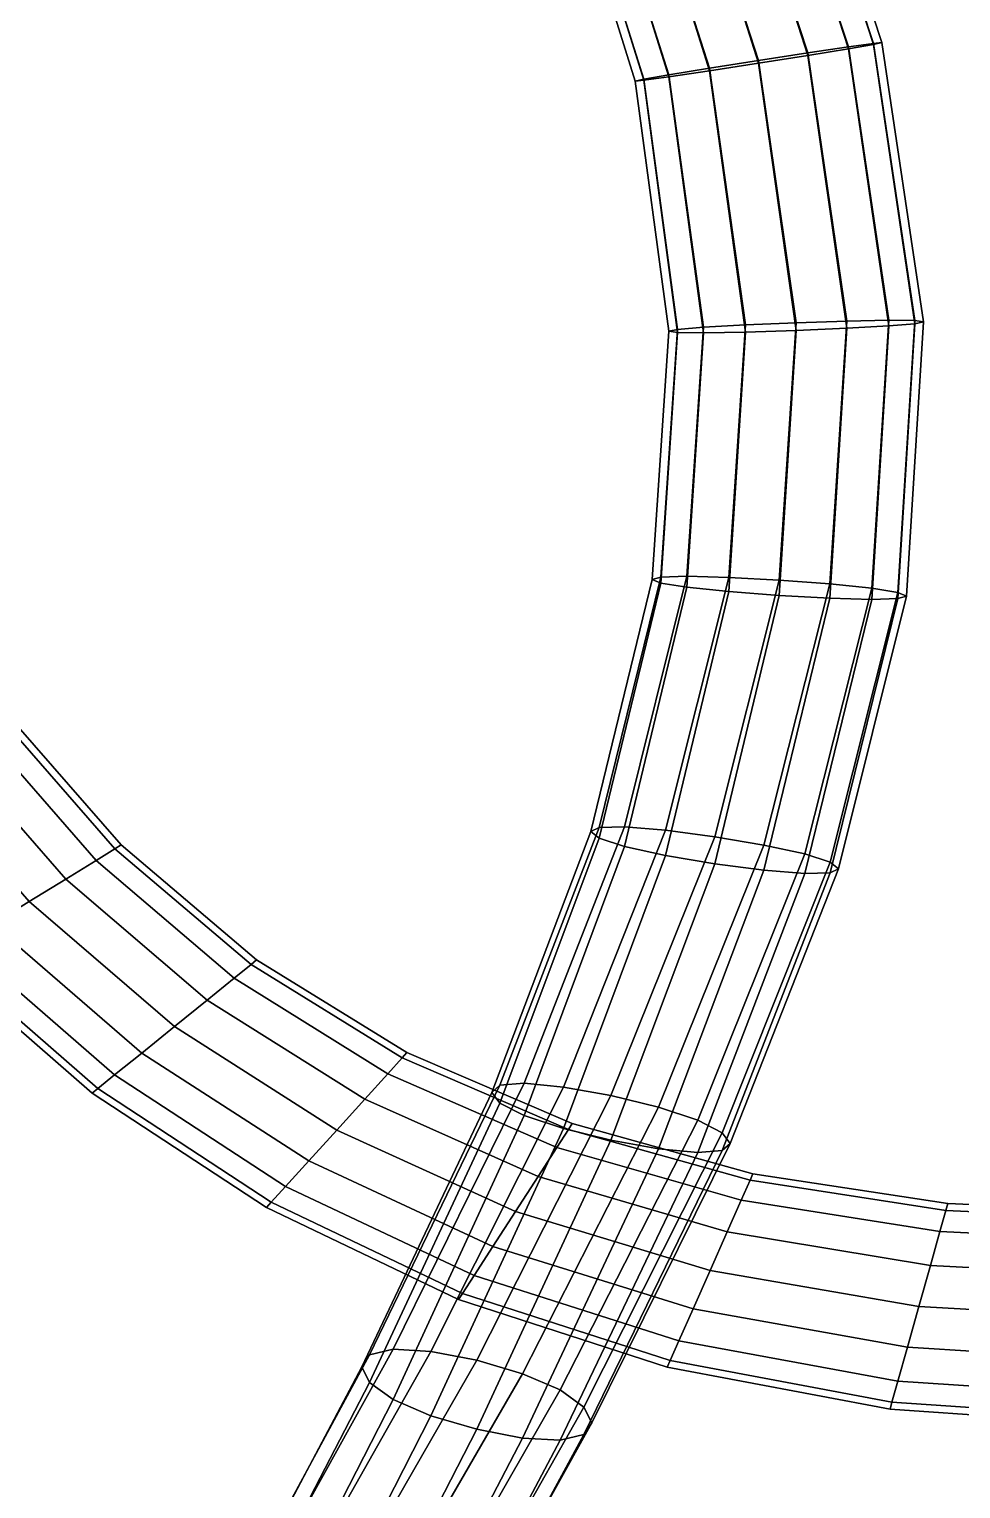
# Model space of a CAD drawing. Extents: x -69847 to 69397, y -182924 to 65597.
# Drawn here: x 15554 to 33842, y -145880 to -117223 of the extents above; entities that cross this region are included whole.
import ezdxf

# ---------------------------------------------------------------- set-up
doc = ezdxf.new("R2010")
doc.units = 0

msp = doc.modelspace()

# ---------------------------------------------------------------- linework, layer by layer
for points in [[(29040.019531, -112211.90625, -93907.453125), (29794.791016, -111991.65625, -94548.078125), (31633.933594, -117570.40625, -95108.289063), (30836.046875, -117689.507813, -94464.242188)], [(29794.791016, -111937.84375, -99103.625), (29040.021484, -112142.945313, -99744.257813), (30836.048828, -117738.71875, -100332.195313), (31633.933594, -117608.820313, -99688.148438)], [(30263.267578, -111818.03125, -98071.515625), (29794.791016, -111937.84375, -99103.625), (31633.933594, -117608.820313, -99688.148438), (32129.171875, -117522.84375, -98650.523438)], [(29794.791016, -111991.65625, -94548.078125), (30263.267578, -111847.460938, -95580.195313), (32129.171875, -117501.835938, -96145.914063), (31633.933594, -117570.40625, -95108.289063)], [(30419.427734, -111788.75, -96825.851563), (30263.267578, -111818.03125, -98071.515625), (32129.171875, -117522.84375, -98650.523438), (32294.25, -117486.585938, -97398.21875)], [(30263.267578, -111847.460938, -95580.195313), (30419.427734, -111788.75, -96825.851563), (32294.25, -117486.585938, -97398.21875), (32129.171875, -117501.835938, -96145.914063)], [(29040.021484, -112142.945313, -99744.257813), (28129.089844, -112397.101563, -99957.796875), (29873.083984, -117890.773438, -100546.875), (30836.048828, -117738.71875, -100332.195313)], [(28129.089844, -112471.101563, -93693.90625), (29040.019531, -112211.90625, -93907.453125), (30836.046875, -117689.507813, -94464.242188), (29873.082031, -117837.960938, -94249.5625)], [(28129.089844, -112397.101563, -99957.796875), (27218.160156, -112656.296875, -99744.257813), (28910.117188, -118039.234375, -100332.195313), (29873.083984, -117890.773438, -100546.875)], [(27218.160156, -112725.25, -93907.453125), (28129.089844, -112471.101563, -93693.90625), (29873.082031, -117837.960938, -94249.5625), (28910.117188, -117990.015625, -94464.242188)], [(26463.390625, -112876.539063, -99103.625), (25994.912109, -113020.734375, -98071.515625), (27616.994141, -118226.898438, -98650.523438), (28112.232422, -118158.328125, -99688.148438)], [(27218.160156, -112656.296875, -99744.257813), (26463.390625, -112876.539063, -99103.625), (28112.232422, -118158.328125, -99688.148438), (28910.117188, -118039.234375, -100332.195313)], [(26463.390625, -112930.359375, -94548.078125), (27218.160156, -112725.25, -93907.453125), (28910.117188, -117990.015625, -94464.242188), (28112.232422, -118119.914063, -95108.289063)], [(25994.912109, -113020.734375, -98071.515625), (25838.751953, -113079.453125, -96825.851563), (27451.914063, -118242.148438, -97398.21875), (27616.994141, -118226.898438, -98650.523438)], [(25838.751953, -113079.453125, -96825.851563), (25994.912109, -113050.171875, -95580.195313), (27616.994141, -118205.890625, -96145.914063), (27451.914063, -118242.148438, -97398.21875)], [(25994.912109, -113050.171875, -95580.195313), (26463.390625, -112930.359375, -94548.078125), (28112.232422, -118119.914063, -95108.289063), (27616.994141, -118205.890625, -96145.914063)], [(32294.25, -117486.585938, -97398.21875), (32129.171875, -117522.84375, -98650.523438), (32938.347656, -123005.195313, -98590.390625), (33108.832031, -122968.460938, -97337.132813)], [(32129.171875, -117501.835938, -96145.914063), (32294.25, -117486.585938, -97398.21875), (33108.832031, -122968.460938, -97337.132813), (32938.347656, -122944.4375, -96083.875)], [(29873.082031, -117837.960938, -94249.5625), (30836.046875, -117689.507813, -94464.242188), (31602.890625, -122953.429688, -94400.929688), (30608.402344, -122985.296875, -94186.085938)], [(30836.048828, -117738.71875, -100332.195313), (29873.083984, -117890.773438, -100546.875), (30608.402344, -123138.070313, -100488.171875), (31602.892578, -123095.78125, -100273.328125)], [(30836.046875, -117689.507813, -94464.242188), (31633.933594, -117570.40625, -95108.289063), (32426.898438, -122938.328125, -95045.460938), (31602.890625, -122953.429688, -94400.929688)], [(31633.933594, -117608.820313, -99688.148438), (30836.048828, -117738.71875, -100332.195313), (31602.892578, -123095.78125, -100273.328125), (32426.898438, -123049.4375, -99628.796875)], [(31633.933594, -117570.40625, -95108.289063), (32129.171875, -117501.835938, -96145.914063), (32938.347656, -122944.4375, -96083.875), (32426.898438, -122938.328125, -95045.460938)], [(32129.171875, -117522.84375, -98650.523438), (31633.933594, -117608.820313, -99688.148438), (32426.898438, -123049.4375, -99628.796875), (32938.347656, -123005.195313, -98590.390625)], [(28112.232422, -118119.914063, -95108.289063), (28910.117188, -117990.015625, -94464.242188), (29613.912109, -123027.578125, -94400.929688), (28789.90625, -123073.921875, -95045.460938)], [(28910.117188, -118039.234375, -100332.195313), (28112.232422, -118158.328125, -99688.148438), (28789.90625, -123185.039063, -99628.796875), (29613.912109, -123169.9375, -100273.328125)], [(28910.117188, -117990.015625, -94464.242188), (29873.082031, -117837.960938, -94249.5625), (30608.402344, -122985.296875, -94186.085938), (29613.912109, -123027.578125, -94400.929688)], [(29873.083984, -117890.773438, -100546.875), (28910.117188, -118039.234375, -100332.195313), (29613.912109, -123169.9375, -100273.328125), (30608.402344, -123138.070313, -100488.171875)], [(27451.914063, -118242.148438, -97398.21875), (27616.994141, -118205.890625, -96145.914063), (28278.455078, -123118.164063, -96083.875), (28107.972656, -123154.898438, -97337.132813)], [(27616.994141, -118226.898438, -98650.523438), (27451.914063, -118242.148438, -97398.21875), (28107.972656, -123154.898438, -97337.132813), (28278.455078, -123178.929688, -98590.390625)], [(27616.994141, -118205.890625, -96145.914063), (28112.232422, -118119.914063, -95108.289063), (28789.90625, -123073.921875, -95045.460938), (28278.455078, -123118.164063, -96083.875)], [(28112.232422, -118158.328125, -99688.148438), (27616.994141, -118226.898438, -98650.523438), (28278.455078, -123178.929688, -98590.390625), (28789.90625, -123185.039063, -99628.796875)], [(27782.109375, -128027.578125, -96967.335938), (28107.972656, -123154.898438, -97337.132813), (28278.455078, -123118.164063, -96083.875), (27952.363281, -127978.875, -95715.03125)], [(27952.363281, -128098.390625, -98219.648438), (28278.455078, -123178.929688, -98590.390625), (28107.972656, -123154.898438, -97337.132813), (27782.109375, -128027.578125, -96967.335938)], [(27952.363281, -127978.875, -95715.03125), (28278.455078, -123118.164063, -96083.875), (28789.90625, -123073.921875, -95045.460938), (28463.126953, -127962.546875, -94677.40625)], [(28463.125, -128181.085938, -99257.273438), (28789.90625, -123185.039063, -99628.796875), (28278.455078, -123178.929688, -98590.390625), (27952.363281, -128098.390625, -98219.648438)], [(29286.021484, -128265.273438, -99901.3125), (29613.912109, -123169.9375, -100273.328125), (28789.90625, -123185.039063, -99628.796875), (28463.125, -128181.085938, -99257.273438)], [(28463.126953, -127962.546875, -94677.40625), (28789.90625, -123073.921875, -95045.460938), (29613.912109, -123027.578125, -94400.929688), (29286.021484, -127985.273438, -94033.359375)], [(29286.021484, -127985.273438, -94033.359375), (29613.912109, -123027.578125, -94400.929688), (30608.402344, -122985.296875, -94186.085938), (30279.169922, -128039.546875, -93818.679688)], [(30279.169922, -128340.03125, -100115.992188), (30608.402344, -123138.070313, -100488.171875), (29613.912109, -123169.9375, -100273.328125), (29286.021484, -128265.273438, -99901.3125)], [(30279.169922, -128039.546875, -93818.679688), (30608.402344, -122985.296875, -94186.085938), (31602.890625, -122953.429688, -94400.929688), (31272.318359, -128114.304688, -94033.359375)], [(31272.318359, -128394.296875, -99901.3125), (31602.892578, -123095.78125, -100273.328125), (30608.402344, -123138.070313, -100488.171875), (30279.169922, -128340.03125, -100115.992188)], [(31272.318359, -128114.304688, -94033.359375), (31602.890625, -122953.429688, -94400.929688), (32426.898438, -122938.328125, -95045.460938), (32095.214844, -128198.492188, -94677.40625)], [(32095.214844, -128417.023438, -99257.273438), (32426.898438, -123049.4375, -99628.796875), (31602.892578, -123095.78125, -100273.328125), (31272.318359, -128394.296875, -99901.3125)], [(32095.214844, -128198.492188, -94677.40625), (32426.898438, -122938.328125, -95045.460938), (32938.347656, -122944.4375, -96083.875), (32605.976563, -128281.179688, -95715.03125)], [(32605.976563, -128400.695313, -98219.648438), (32938.347656, -123005.195313, -98590.390625), (32426.898438, -123049.4375, -99628.796875), (32095.214844, -128417.023438, -99257.273438)], [(32605.976563, -128281.179688, -95715.03125), (32938.347656, -122944.4375, -96083.875), (33108.832031, -122968.460938, -97337.132813), (32776.230469, -128352, -96967.335938)], [(32776.230469, -128352, -96967.335938), (33108.832031, -122968.460938, -97337.132813), (32938.347656, -123005.195313, -98590.390625), (32605.976563, -128400.695313, -98219.648438)], [(26578.267578, -132977.359375, -96378.796875), (27782.109375, -128027.578125, -96967.335938), (27952.363281, -127978.875, -95715.03125), (26744.115234, -132896.421875, -95133.132813)], [(26744.115234, -133108.15625, -97624.460938), (27952.363281, -128098.390625, -98219.648438), (27782.109375, -128027.578125, -96967.335938), (26578.267578, -132977.359375, -96378.796875)], [(26744.115234, -132896.421875, -95133.132813), (27952.363281, -127978.875, -95715.03125), (28463.126953, -127962.546875, -94677.40625), (27241.660156, -132883.515625, -94101.015625)], [(27241.660156, -132883.515625, -94101.015625), (28463.126953, -127962.546875, -94677.40625), (29286.021484, -127985.273438, -94033.359375), (28043.255859, -132949.59375, -93460.390625)], [(28043.255859, -132949.59375, -93460.390625), (29286.021484, -127985.273438, -94033.359375), (30279.169922, -128039.546875, -93818.679688), (29010.701172, -133076.890625, -93246.851563)], [(29010.701172, -133076.890625, -93246.851563), (30279.169922, -128039.546875, -93818.679688), (31272.318359, -128114.304688, -94033.359375), (29978.144531, -133240.484375, -93460.390625)], [(27241.658203, -133270.671875, -98656.578125), (28463.125, -128181.085938, -99257.273438), (27952.363281, -128098.390625, -98219.648438), (26744.115234, -133108.15625, -97624.460938)], [(28043.255859, -133445.625, -99297.203125), (29286.021484, -128265.273438, -99901.3125), (28463.125, -128181.085938, -99257.273438), (27241.658203, -133270.671875, -98656.578125)], [(29010.699219, -133609.21875, -99510.742188), (30279.169922, -128340.03125, -100115.992188), (29286.021484, -128265.273438, -99901.3125), (28043.255859, -133445.625, -99297.203125)], [(29978.144531, -133736.515625, -99297.203125), (31272.318359, -128394.296875, -99901.3125), (30279.169922, -128340.03125, -100115.992188), (29010.699219, -133609.21875, -99510.742188)], [(29978.144531, -133240.484375, -93460.390625), (31272.318359, -128114.304688, -94033.359375), (32095.214844, -128198.492188, -94677.40625), (30779.742188, -133415.4375, -94101.015625)], [(30779.742188, -133415.4375, -94101.015625), (32095.214844, -128198.492188, -94677.40625), (32605.976563, -128281.179688, -95715.03125), (31277.285156, -133577.953125, -95133.132813)], [(31277.285156, -133577.953125, -95133.132813), (32605.976563, -128281.179688, -95715.03125), (32776.230469, -128352, -96967.335938), (31443.132813, -133708.75, -96378.796875)], [(31443.132813, -133708.75, -96378.796875), (32776.230469, -128352, -96967.335938), (32605.976563, -128400.695313, -98219.648438), (31277.285156, -133789.671875, -97624.460938)], [(30779.740234, -133802.59375, -98656.578125), (32095.214844, -128417.023438, -99257.273438), (31272.318359, -128394.296875, -99901.3125), (29978.144531, -133736.515625, -99297.203125)], [(31277.285156, -133789.671875, -97624.460938), (32605.976563, -128400.695313, -98219.648438), (32095.214844, -128417.023438, -99257.273438), (30779.740234, -133802.59375, -98656.578125)], [(14445.177734, -130768.554688, -13615.515625), (16866.048828, -133542, -13603.796875), (17235.052734, -133314.65625, -12867.46875), (14841.505859, -130574.3125, -12879.1875)], [(14841.505859, -130574.3125, -11101.84375), (17235.054688, -133314.65625, -11090.125), (16866.050781, -133542, -10353.796875), (14445.178711, -130768.554688, -10365.515625)], [(14841.505859, -130574.3125, -12879.1875), (17235.052734, -133314.65625, -12867.46875), (17358.054688, -133238.875, -11978.796875), (14973.615234, -130509.5625, -11990.515625)], [(14973.615234, -130509.5625, -11990.515625), (17358.054688, -133238.875, -11978.796875), (17235.054688, -133314.65625, -11090.125), (14841.505859, -130574.3125, -11101.84375)], [(13806.650391, -131081.5, -14072.546875), (16271.541016, -133908.265625, -14060.828125), (16866.048828, -133542, -13603.796875), (14445.177734, -130768.554688, -13615.515625)], [(16866.050781, -133542, -10353.796875), (16271.542969, -133908.265625, -9896.765625), (13806.651367, -131081.5, -9908.484375), (14445.178711, -130768.554688, -10365.515625)], [(16271.542969, -133908.265625, -9896.765625), (15554.035156, -134350.328125, -9744.421875), (13036.013672, -131459.1875, -9756.140625), (13806.651367, -131081.5, -9908.484375)], [(13036.013672, -131459.1875, -14224.890625), (15554.033203, -134350.328125, -14213.171875), (16271.541016, -133908.265625, -14060.828125), (13806.650391, -131081.5, -14072.546875)], [(15554.035156, -134350.328125, -9744.421875), (14836.525391, -134792.375, -9896.765625), (12265.376953, -131836.890625, -9908.484375), (13036.013672, -131459.1875, -9756.140625)], [(24632.572266, -138098.28125, -95602.757813), (26578.267578, -132977.359375, -96378.796875), (26744.115234, -132896.421875, -95133.132813), (24792.1875, -137958.34375, -94375.132813)], [(24792.1875, -137958.34375, -94375.132813), (26744.115234, -132896.421875, -95133.132813), (27241.660156, -132883.515625, -94101.015625), (25271.035156, -137916.453125, -93357.960938)], [(25271.035156, -137916.453125, -93357.960938), (27241.660156, -132883.515625, -94101.015625), (28043.255859, -132949.59375, -93460.390625), (26042.511719, -137991.8125, -92726.609375)], [(26042.511719, -137991.8125, -92726.609375), (28043.255859, -132949.59375, -93460.390625), (29010.701172, -133076.890625, -93246.851563), (26973.603516, -138160.9375, -92516.164063)], [(17235.052734, -133314.65625, -12867.46875), (19908.830078, -135585.921875, -12867.46875), (20018.875, -135496.75, -11978.796875), (17358.054688, -133238.875, -11978.796875)], [(17358.054688, -133238.875, -11978.796875), (20018.875, -135496.75, -11978.796875), (19908.830078, -135585.921875, -11090.125), (17235.054688, -133314.65625, -11090.125)], [(24792.1875, -138306.4375, -96830.375), (26744.115234, -133108.15625, -97624.460938), (26578.267578, -132977.359375, -96378.796875), (24632.572266, -138098.28125, -95602.757813)], [(25271.035156, -138552.96875, -97847.554688), (27241.658203, -133270.671875, -98656.578125), (26744.115234, -133108.15625, -97624.460938), (24792.1875, -138306.4375, -96830.375)], [(26973.603516, -138160.9375, -92516.164063), (29010.701172, -133076.890625, -93246.851563), (29978.144531, -133240.484375, -93460.390625), (27904.695313, -138389.71875, -92726.609375)], [(27904.695313, -138389.71875, -92726.609375), (29978.144531, -133240.484375, -93460.390625), (30779.742188, -133415.4375, -94101.015625), (28676.171875, -138644.09375, -93357.960938)], [(16866.048828, -133542, -13603.796875), (19578.691406, -135853.390625, -13603.796875), (19908.830078, -135585.921875, -12867.46875), (17235.052734, -133314.65625, -12867.46875)], [(17235.054688, -133314.65625, -11090.125), (19908.830078, -135585.921875, -11090.125), (19578.691406, -135853.390625, -10353.796875), (16866.050781, -133542, -10353.796875)], [(26042.509766, -138807.328125, -98478.898438), (28043.255859, -133445.625, -99297.203125), (27241.658203, -133270.671875, -98656.578125), (25271.035156, -138552.96875, -97847.554688)], [(26973.603516, -139036.125, -98689.34375), (29010.699219, -133609.21875, -99510.742188), (28043.255859, -133445.625, -99297.203125), (26042.509766, -138807.328125, -98478.898438)], [(28676.171875, -138644.09375, -93357.960938), (30779.742188, -133415.4375, -94101.015625), (31277.285156, -133577.953125, -95133.132813), (29155.019531, -138890.625, -94375.132813)], [(16271.541016, -133908.265625, -14060.828125), (19046.800781, -136284.328125, -14060.828125), (19578.691406, -135853.390625, -13603.796875), (16866.048828, -133542, -13603.796875)], [(19578.691406, -135853.390625, -10353.796875), (19046.802734, -136284.328125, -9896.765625), (16271.542969, -133908.265625, -9896.765625), (16866.050781, -133542, -10353.796875)], [(27904.695313, -139205.25, -98478.898438), (29978.144531, -133736.515625, -99297.203125), (29010.699219, -133609.21875, -99510.742188), (26973.603516, -139036.125, -98689.34375)], [(28676.171875, -139280.59375, -97847.554688), (30779.740234, -133802.59375, -98656.578125), (29978.144531, -133736.515625, -99297.203125), (27904.695313, -139205.25, -98478.898438)], [(29155.019531, -139238.703125, -96830.375), (31277.285156, -133789.671875, -97624.460938), (30779.740234, -133802.59375, -98656.578125), (28676.171875, -139280.59375, -97847.554688)], [(29155.019531, -138890.625, -94375.132813), (31277.285156, -133577.953125, -95133.132813), (31443.132813, -133708.75, -96378.796875), (29314.634766, -139098.765625, -95602.757813)], [(29314.634766, -139098.765625, -95602.757813), (31443.132813, -133708.75, -96378.796875), (31277.285156, -133789.671875, -97624.460938), (29155.019531, -139238.703125, -96830.375)], [(15554.033203, -134350.328125, -14213.171875), (18404.865234, -136804.4375, -14213.171875), (19046.800781, -136284.328125, -14060.828125), (16271.541016, -133908.265625, -14060.828125)], [(19046.802734, -136284.328125, -9896.765625), (18404.867188, -136804.4375, -9744.421875), (15554.035156, -134350.328125, -9744.421875), (16271.542969, -133908.265625, -9896.765625)], [(18404.867188, -136804.4375, -9744.421875), (17762.931641, -137324.53125, -9896.765625), (14836.525391, -134792.375, -9896.765625), (15554.035156, -134350.328125, -9744.421875)], [(14836.525391, -134792.375, -14060.828125), (17762.929688, -137324.53125, -14060.828125), (18404.865234, -136804.4375, -14213.171875), (15554.033203, -134350.328125, -14213.171875)], [(17762.931641, -137324.53125, -9896.765625), (17231.041016, -137755.46875, -10353.796875), (14242.018555, -135158.65625, -10353.796875), (14836.525391, -134792.375, -9896.765625)], [(14242.018555, -135158.65625, -13603.796875), (17231.041016, -137755.46875, -13603.796875), (17762.929688, -137324.53125, -14060.828125), (14836.525391, -134792.375, -14060.828125)], [(16900.902344, -138022.953125, -12867.46875), (17231.041016, -137755.46875, -13603.796875), (14242.018555, -135158.65625, -13603.796875), (13873.013672, -135386, -12867.46875)], [(17231.041016, -137755.46875, -10353.796875), (16900.902344, -138022.953125, -11090.125), (13873.013672, -135386, -11090.125), (14242.018555, -135158.65625, -10353.796875)], [(16790.857422, -138112.109375, -11978.796875), (16900.902344, -138022.953125, -12867.46875), (13873.013672, -135386, -12867.46875), (13750.012695, -135461.78125, -11978.796875)], [(16900.902344, -138022.953125, -11090.125), (16790.857422, -138112.109375, -11978.796875), (13750.012695, -135461.78125, -11978.796875), (13873.013672, -135386, -11090.125)], [(19908.830078, -135585.921875, -12867.46875), (22875.898438, -137419.21875, -12867.46875), (22969.927734, -137315.546875, -11978.796875), (20018.875, -135496.75, -11978.796875)], [(20018.875, -135496.75, -11978.796875), (22969.927734, -137315.546875, -11978.796875), (22875.898438, -137419.21875, -11090.125), (19908.830078, -135585.921875, -11090.125)], [(19578.691406, -135853.390625, -13603.796875), (22593.8125, -137730.21875, -13603.796875), (22875.898438, -137419.21875, -12867.46875), (19908.830078, -135585.921875, -12867.46875)], [(19908.830078, -135585.921875, -11090.125), (22875.898438, -137419.21875, -11090.125), (22593.814453, -137730.21875, -10353.796875), (19578.691406, -135853.390625, -10353.796875)], [(19046.800781, -136284.328125, -14060.828125), (22139.341797, -138231.265625, -14060.828125), (22593.8125, -137730.21875, -13603.796875), (19578.691406, -135853.390625, -13603.796875)], [(22593.814453, -137730.21875, -10353.796875), (22139.341797, -138231.265625, -9896.765625), (19046.802734, -136284.328125, -9896.765625), (19578.691406, -135853.390625, -10353.796875)], [(18404.865234, -136804.4375, -14213.171875), (21590.841797, -138835.984375, -14213.171875), (22139.341797, -138231.265625, -14060.828125), (19046.800781, -136284.328125, -14060.828125)], [(22139.341797, -138231.265625, -9896.765625), (21590.84375, -138835.984375, -9744.421875), (18404.867188, -136804.4375, -9744.421875), (19046.802734, -136284.328125, -9896.765625)], [(17762.929688, -137324.53125, -14060.828125), (21042.34375, -139440.703125, -14060.828125), (21590.841797, -138835.984375, -14213.171875), (18404.865234, -136804.4375, -14213.171875)], [(21590.84375, -138835.984375, -9744.421875), (21042.34375, -139440.703125, -9896.765625), (17762.931641, -137324.53125, -9896.765625), (18404.867188, -136804.4375, -9744.421875)], [(21042.34375, -139440.703125, -9896.765625), (20587.871094, -139941.75, -10353.796875), (17231.041016, -137755.46875, -10353.796875), (17762.931641, -137324.53125, -9896.765625)], [(17231.041016, -137755.46875, -13603.796875), (20587.871094, -139941.75, -13603.796875), (21042.34375, -139440.703125, -14060.828125), (17762.929688, -137324.53125, -14060.828125)], [(22593.8125, -137730.21875, -13603.796875), (25911.492188, -139180.40625, -13603.796875), (26139.751953, -138827.453125, -12867.46875), (22875.898438, -137419.21875, -12867.46875)], [(22875.898438, -137419.21875, -11090.125), (26139.751953, -138827.453125, -11090.125), (25911.492188, -139180.40625, -10353.796875), (22593.814453, -137730.21875, -10353.796875)], [(22875.898438, -137419.21875, -12867.46875), (26139.751953, -138827.453125, -12867.46875), (26215.837891, -138709.796875, -11978.796875), (22969.927734, -137315.546875, -11978.796875)], [(22969.927734, -137315.546875, -11978.796875), (26215.837891, -138709.796875, -11978.796875), (26139.751953, -138827.453125, -11090.125), (22875.898438, -137419.21875, -11090.125)], [(20305.787109, -140252.75, -12867.46875), (20587.871094, -139941.75, -13603.796875), (17231.041016, -137755.46875, -13603.796875), (16900.902344, -138022.953125, -12867.46875)], [(20587.871094, -139941.75, -10353.796875), (20305.787109, -140252.75, -11090.125), (16900.902344, -138022.953125, -11090.125), (17231.041016, -137755.46875, -10353.796875)], [(25911.492188, -139180.40625, -10353.796875), (25543.740234, -139749.03125, -9896.765625), (22139.341797, -138231.265625, -9896.765625), (22593.814453, -137730.21875, -10353.796875)], [(22139.341797, -138231.265625, -14060.828125), (25543.740234, -139749.03125, -14060.828125), (25911.492188, -139180.40625, -13603.796875), (22593.8125, -137730.21875, -13603.796875)], [(20211.757813, -140356.40625, -11978.796875), (20305.787109, -140252.75, -12867.46875), (16900.902344, -138022.953125, -12867.46875), (16790.857422, -138112.109375, -11978.796875)], [(20305.787109, -140252.75, -11090.125), (20211.757813, -140356.40625, -11978.796875), (16790.857422, -138112.109375, -11978.796875), (16900.902344, -138022.953125, -11090.125)], [(22081.146484, -143484.359375, -94670.46875), (24632.572266, -138098.28125, -95602.757813), (24792.1875, -137958.34375, -94375.132813), (22235.056641, -143252.140625, -93477.96875)], [(22235.056641, -143791.421875, -95862.960938), (24792.1875, -138306.4375, -96830.375), (24632.572266, -138098.28125, -95602.757813), (22081.146484, -143484.359375, -94670.46875)], [(22235.056641, -143252.140625, -93477.96875), (24792.1875, -137958.34375, -94375.132813), (25271.035156, -137916.453125, -93357.960938), (22696.787109, -143141, -92489.90625)], [(22696.787109, -143141, -92489.90625), (25271.035156, -137916.453125, -93357.960938), (26042.511719, -137991.8125, -92726.609375), (23440.683594, -143183.203125, -91876.625)], [(23440.683594, -143183.203125, -91876.625), (26042.511719, -137991.8125, -92726.609375), (26973.603516, -138160.9375, -92516.164063), (24338.492188, -143355.28125, -91672.195313)], [(21590.841797, -138835.984375, -14213.171875), (25099.902344, -140435.328125, -14213.171875), (25543.740234, -139749.03125, -14060.828125), (22139.341797, -138231.265625, -14060.828125)], [(25543.740234, -139749.03125, -9896.765625), (25099.904297, -140435.328125, -9744.421875), (21590.84375, -138835.984375, -9744.421875), (22139.341797, -138231.265625, -9896.765625)], [(22696.785156, -144127.109375, -96851.023438), (25271.035156, -138552.96875, -97847.554688), (24792.1875, -138306.4375, -96830.375), (22235.056641, -143791.421875, -95862.960938)], [(24338.492188, -143355.28125, -91672.195313), (26973.603516, -138160.9375, -92516.164063), (27904.695313, -138389.71875, -92726.609375), (25236.298828, -143619.796875, -91876.625)], [(25236.298828, -143619.796875, -91876.625), (27904.695313, -138389.71875, -92726.609375), (28676.171875, -138644.09375, -93357.960938), (25980.195313, -143939.34375, -92489.90625)], [(23440.681641, -144446.65625, -97464.304688), (26042.509766, -138807.328125, -98478.898438), (25271.035156, -138552.96875, -97847.554688), (22696.785156, -144127.109375, -96851.023438)], [(25980.195313, -143939.34375, -92489.90625), (28676.171875, -138644.09375, -93357.960938), (29155.019531, -138890.625, -94375.132813), (26441.923828, -144275.03125, -93477.96875)], [(25099.904297, -140435.328125, -9744.421875), (24656.066406, -141121.609375, -9896.765625), (21042.34375, -139440.703125, -9896.765625), (21590.84375, -138835.984375, -9744.421875)], [(21042.34375, -139440.703125, -14060.828125), (24656.066406, -141121.609375, -14060.828125), (25099.902344, -140435.328125, -14213.171875), (21590.841797, -138835.984375, -14213.171875)], [(24338.490234, -144711.1875, -97668.726563), (26973.603516, -139036.125, -98689.34375), (26042.509766, -138807.328125, -98478.898438), (23440.681641, -144446.65625, -97464.304688)], [(25911.492188, -139180.40625, -13603.796875), (29531.802734, -140211.90625, -13603.796875), (29703.875, -139823.515625, -12867.46875), (26139.751953, -138827.453125, -12867.46875)], [(26139.751953, -138827.453125, -11090.125), (29703.875, -139823.515625, -11090.125), (29531.802734, -140211.90625, -10353.796875), (25911.492188, -139180.40625, -10353.796875)], [(26139.751953, -138827.453125, -12867.46875), (29703.875, -139823.515625, -12867.46875), (29761.232422, -139694.0625, -11978.796875), (26215.837891, -138709.796875, -11978.796875)], [(26215.837891, -138709.796875, -11978.796875), (29761.232422, -139694.0625, -11978.796875), (29703.875, -139823.515625, -11090.125), (26139.751953, -138827.453125, -11090.125)], [(26441.923828, -144275.03125, -93477.96875), (29155.019531, -138890.625, -94375.132813), (29314.634766, -139098.765625, -95602.757813), (26595.833984, -144582.09375, -94670.46875)], [(25236.298828, -144883.265625, -97464.304688), (27904.695313, -139205.25, -98478.898438), (26973.603516, -139036.125, -98689.34375), (24338.490234, -144711.1875, -97668.726563)], [(25980.195313, -144925.46875, -96851.023438), (28676.171875, -139280.59375, -97847.554688), (27904.695313, -139205.25, -98478.898438), (25236.298828, -144883.265625, -97464.304688)], [(29531.802734, -140211.90625, -10353.796875), (29254.574219, -140837.625, -9896.765625), (25543.740234, -139749.03125, -9896.765625), (25911.492188, -139180.40625, -10353.796875)], [(25543.740234, -139749.03125, -14060.828125), (29254.574219, -140837.625, -14060.828125), (29531.802734, -140211.90625, -13603.796875), (25911.492188, -139180.40625, -13603.796875)], [(26441.923828, -144814.328125, -95862.960938), (29155.019531, -139238.703125, -96830.375), (28676.171875, -139280.59375, -97847.554688), (25980.195313, -144925.46875, -96851.023438)], [(26595.833984, -144582.09375, -94670.46875), (29314.634766, -139098.765625, -95602.757813), (29155.019531, -139238.703125, -96830.375), (26441.923828, -144814.328125, -95862.960938)], [(24656.066406, -141121.609375, -9896.765625), (24288.314453, -141690.25, -10353.796875), (20587.871094, -139941.75, -10353.796875), (21042.34375, -139440.703125, -9896.765625)], [(20587.871094, -139941.75, -13603.796875), (24288.314453, -141690.25, -13603.796875), (24656.066406, -141121.609375, -14060.828125), (21042.34375, -139440.703125, -14060.828125)], [(25099.902344, -140435.328125, -14213.171875), (28919.988281, -141592.8125, -14213.171875), (29254.574219, -140837.625, -14060.828125), (25543.740234, -139749.03125, -14060.828125)], [(29254.574219, -140837.625, -9896.765625), (28919.988281, -141592.8125, -9744.421875), (25099.904297, -140435.328125, -9744.421875), (25543.740234, -139749.03125, -9896.765625)], [(29531.802734, -140211.90625, -13603.796875), (33432.941406, -140829.296875, -13603.796875), (33549.136719, -140416.03125, -12867.46875), (29703.875, -139823.515625, -12867.46875)], [(29703.875, -139823.515625, -11090.125), (33549.136719, -140416.03125, -11090.125), (33432.941406, -140829.28125, -10353.796875), (29531.802734, -140211.90625, -10353.796875)], [(29703.875, -139823.515625, -12867.46875), (33549.136719, -140416.03125, -12867.46875), (33587.867188, -140278.28125, -11978.796875), (29761.232422, -139694.0625, -11978.796875)], [(29761.232422, -139694.0625, -11978.796875), (33587.867188, -140278.28125, -11978.796875), (33549.136719, -140416.03125, -11090.125), (29703.875, -139823.515625, -11090.125)], [(24060.056641, -142043.1875, -12867.46875), (24288.314453, -141690.25, -13603.796875), (20587.871094, -139941.75, -13603.796875), (20305.787109, -140252.75, -12867.46875)], [(24288.314453, -141690.25, -10353.796875), (24060.056641, -142043.1875, -11090.125), (20305.787109, -140252.75, -11090.125), (20587.871094, -139941.75, -10353.796875)], [(23983.96875, -142160.84375, -11978.796875), (24060.056641, -142043.1875, -12867.46875), (20305.787109, -140252.75, -12867.46875), (20211.757813, -140356.40625, -11978.796875)], [(24060.056641, -142043.1875, -11090.125), (23983.96875, -142160.84375, -11978.796875), (20211.757813, -140356.40625, -11978.796875), (20305.787109, -140252.75, -11090.125)], [(33432.941406, -140829.28125, -10353.796875), (33245.742188, -141495.09375, -9896.765625), (29254.574219, -140837.625, -9896.765625), (29531.802734, -140211.90625, -10353.796875)], [(29254.574219, -140837.625, -14060.828125), (33245.738281, -141495.09375, -14060.828125), (33432.941406, -140829.296875, -13603.796875), (29531.802734, -140211.90625, -13603.796875)], [(33432.941406, -140829.296875, -13603.796875), (37505.605469, -141023.640625, -13603.796875), (37565.925781, -140596.515625, -12867.46875), (33549.136719, -140416.03125, -12867.46875)], [(33549.136719, -140416.03125, -11090.125), (37565.925781, -140596.515625, -11090.125), (37505.605469, -141023.625, -10353.796875), (33432.941406, -140829.28125, -10353.796875)], [(33549.136719, -140416.03125, -12867.46875), (37565.925781, -140596.515625, -12867.46875), (37586.03125, -140454.140625, -11978.796875), (33587.867188, -140278.28125, -11978.796875)], [(33587.867188, -140278.28125, -11978.796875), (37586.03125, -140454.140625, -11978.796875), (37565.925781, -140596.515625, -11090.125), (33549.136719, -140416.03125, -11090.125)], [(28919.988281, -141592.8125, -9744.421875), (28585.404297, -142348.015625, -9896.765625), (24656.066406, -141121.609375, -9896.765625), (25099.904297, -140435.328125, -9744.421875)], [(24656.066406, -141121.609375, -14060.828125), (28585.404297, -142348.015625, -14060.828125), (28919.988281, -141592.8125, -14213.171875), (25099.902344, -140435.328125, -14213.171875)], [(33245.742188, -141495.09375, -9896.765625), (33019.804688, -142298.640625, -9744.421875), (28919.988281, -141592.8125, -9744.421875), (29254.574219, -140837.625, -9896.765625)], [(28919.988281, -141592.8125, -14213.171875), (33019.804688, -142298.640625, -14213.171875), (33245.738281, -141495.09375, -14060.828125), (29254.574219, -140837.625, -14060.828125)], [(33245.738281, -141495.09375, -14060.828125), (37408.417969, -141711.765625, -14060.828125), (37505.605469, -141023.640625, -13603.796875), (33432.941406, -140829.296875, -13603.796875)], [(37505.605469, -141023.625, -10353.796875), (37408.417969, -141711.765625, -9896.765625), (33245.742188, -141495.09375, -9896.765625), (33432.941406, -140829.28125, -10353.796875)], [(28585.404297, -142348.015625, -9896.765625), (28308.175781, -142973.734375, -10353.796875), (24288.314453, -141690.25, -10353.796875), (24656.066406, -141121.609375, -9896.765625)], [(24288.314453, -141690.25, -13603.796875), (28308.175781, -142973.734375, -13603.796875), (28585.404297, -142348.015625, -14060.828125), (24656.066406, -141121.609375, -14060.828125)], [(37408.417969, -141711.765625, -9896.765625), (37291.121094, -142542.265625, -9744.421875), (33019.804688, -142298.640625, -9744.421875), (33245.742188, -141495.09375, -9896.765625)], [(33019.804688, -142298.640625, -14213.171875), (37291.121094, -142542.265625, -14213.171875), (37408.417969, -141711.765625, -14060.828125), (33245.738281, -141495.09375, -14060.828125)], [(28136.103516, -143362.109375, -12867.46875), (28308.175781, -142973.734375, -13603.796875), (24288.314453, -141690.25, -13603.796875), (24060.056641, -142043.1875, -12867.46875)], [(28308.175781, -142973.734375, -10353.796875), (28136.103516, -143362.109375, -11090.125), (24060.056641, -142043.1875, -11090.125), (24288.314453, -141690.25, -10353.796875)], [(33019.804688, -142298.640625, -9744.421875), (32793.871094, -143102.203125, -9896.765625), (28585.404297, -142348.015625, -9896.765625), (28919.988281, -141592.8125, -9744.421875)], [(28585.404297, -142348.015625, -14060.828125), (32793.871094, -143102.203125, -14060.828125), (33019.804688, -142298.640625, -14213.171875), (28919.988281, -141592.8125, -14213.171875)], [(28078.746094, -143491.578125, -11978.796875), (28136.103516, -143362.109375, -12867.46875), (24060.056641, -142043.1875, -12867.46875), (23983.96875, -142160.84375, -11978.796875)], [(28136.103516, -143362.109375, -11090.125), (28078.746094, -143491.578125, -11978.796875), (23983.96875, -142160.84375, -11978.796875), (24060.056641, -142043.1875, -11090.125)], [(32793.871094, -143102.203125, -9896.765625), (32606.667969, -143768, -10353.796875), (28308.175781, -142973.734375, -10353.796875), (28585.404297, -142348.015625, -9896.765625)], [(28308.175781, -142973.734375, -13603.796875), (32606.667969, -143768, -13603.796875), (32793.871094, -143102.203125, -14060.828125), (28585.404297, -142348.015625, -14060.828125)], [(37291.121094, -142542.265625, -9744.421875), (37173.828125, -143372.765625, -9896.765625), (32793.871094, -143102.203125, -9896.765625), (33019.804688, -142298.640625, -9744.421875)], [(32793.871094, -143102.203125, -14060.828125), (37173.828125, -143372.765625, -14060.828125), (37291.121094, -142542.265625, -14213.171875), (33019.804688, -142298.640625, -14213.171875)], [(32490.476563, -144181.25, -12867.46875), (32606.667969, -143768, -13603.796875), (28308.175781, -142973.734375, -13603.796875), (28136.103516, -143362.109375, -12867.46875)], [(32606.667969, -143768, -10353.796875), (32490.476563, -144181.25, -11090.125), (28136.103516, -143362.109375, -11090.125), (28308.175781, -142973.734375, -10353.796875)], [(19228.371094, -148806.484375, -92422.0625), (19077.8125, -149166.9375, -93557.171875), (22081.146484, -143484.359375, -94670.46875), (22235.056641, -143252.140625, -93477.96875)], [(19680.044922, -148582.421875, -91481.546875), (19228.371094, -148806.484375, -92422.0625), (22235.056641, -143252.140625, -93477.96875), (22696.787109, -143141, -92489.90625)], [(23440.683594, -143183.203125, -91876.625), (20407.740234, -148545.421875, -90897.773438), (19680.044922, -148582.421875, -91481.546875), (22696.787109, -143141, -92489.90625)], [(24338.492188, -143355.28125, -91672.195313), (21285.994141, -148678.140625, -90703.179688), (20407.740234, -148545.421875, -90897.773438), (23440.683594, -143183.203125, -91876.625)], [(37173.828125, -143372.765625, -9896.765625), (37076.640625, -144060.90625, -10353.796875), (32606.667969, -143768, -10353.796875), (32793.871094, -143102.203125, -9896.765625)], [(32606.667969, -143768, -13603.796875), (37076.640625, -144060.90625, -13603.796875), (37173.828125, -143372.765625, -14060.828125), (32793.871094, -143102.203125, -14060.828125)], [(19077.8125, -149166.9375, -93557.171875), (19228.371094, -149596.09375, -94692.28125), (22235.056641, -143791.421875, -95862.960938), (22081.146484, -143484.359375, -94670.46875)], [(25236.298828, -143619.796875, -91876.625), (22164.248047, -148946.21875, -90897.773438), (21285.994141, -148678.140625, -90703.179688), (24338.492188, -143355.28125, -91672.195313)], [(32451.742188, -144319, -11978.796875), (32490.476563, -144181.25, -12867.46875), (28136.103516, -143362.109375, -12867.46875), (28078.746094, -143491.578125, -11978.796875)], [(32490.476563, -144181.25, -11090.125), (32451.742188, -144319, -11978.796875), (28078.746094, -143491.578125, -11978.796875), (28136.103516, -143362.109375, -11090.125)], [(19228.371094, -149596.09375, -94692.28125), (19680.042969, -150026.265625, -95632.804688), (22696.785156, -144127.109375, -96851.023438), (22235.056641, -143791.421875, -95862.960938)], [(25980.195313, -143939.34375, -92489.90625), (22891.943359, -149315.296875, -91481.546875), (22164.248047, -148946.21875, -90897.773438), (25236.298828, -143619.796875, -91876.625)], [(37016.320313, -144488.015625, -12867.46875), (37076.640625, -144060.90625, -13603.796875), (32606.667969, -143768, -13603.796875), (32490.476563, -144181.25, -12867.46875)], [(37076.640625, -144060.90625, -10353.796875), (37016.320313, -144488.015625, -11090.125), (32490.476563, -144181.25, -11090.125), (32606.667969, -143768, -10353.796875)], [(19680.042969, -150026.265625, -95632.804688), (20407.740234, -150395.34375, -96216.570313), (23440.681641, -144446.65625, -97464.304688), (22696.785156, -144127.109375, -96851.023438)], [(25980.195313, -143939.34375, -92489.90625), (26441.923828, -144275.03125, -93477.96875), (23343.615234, -149745.46875, -92422.0625), (22891.943359, -149315.296875, -91481.546875)], [(26441.923828, -144275.03125, -93477.96875), (26595.833984, -144582.09375, -94670.46875), (23494.173828, -150174.625, -93557.171875), (23343.615234, -149745.46875, -92422.0625)], [(36996.210938, -144630.390625, -11978.796875), (37016.320313, -144488.015625, -12867.46875), (32490.476563, -144181.25, -12867.46875), (32451.742188, -144319, -11978.796875)], [(37016.320313, -144488.015625, -11090.125), (36996.210938, -144630.390625, -11978.796875), (32451.742188, -144319, -11978.796875), (32490.476563, -144181.25, -11090.125)], [(20407.740234, -150395.34375, -96216.570313), (21285.994141, -150663.421875, -96411.164063), (24338.490234, -144711.1875, -97668.726563), (23440.681641, -144446.65625, -97464.304688)], [(21285.994141, -150663.421875, -96411.164063), (22164.246094, -150796.140625, -96216.570313), (25236.298828, -144883.265625, -97464.304688), (24338.490234, -144711.1875, -97668.726563)], [(26595.833984, -144582.09375, -94670.46875), (26441.923828, -144814.328125, -95862.960938), (23343.615234, -150535.078125, -94692.28125), (23494.173828, -150174.625, -93557.171875)], [(22164.246094, -150796.140625, -96216.570313), (22891.943359, -150759.140625, -95632.804688), (25980.195313, -144925.46875, -96851.023438), (25236.298828, -144883.265625, -97464.304688)], [(26441.923828, -144814.328125, -95862.960938), (25980.195313, -144925.46875, -96851.023438), (22891.943359, -150759.140625, -95632.804688), (23343.615234, -150535.078125, -94692.28125)]]:
    msp.add_3dface(points)

doc.saveas('drawing.dxf')
